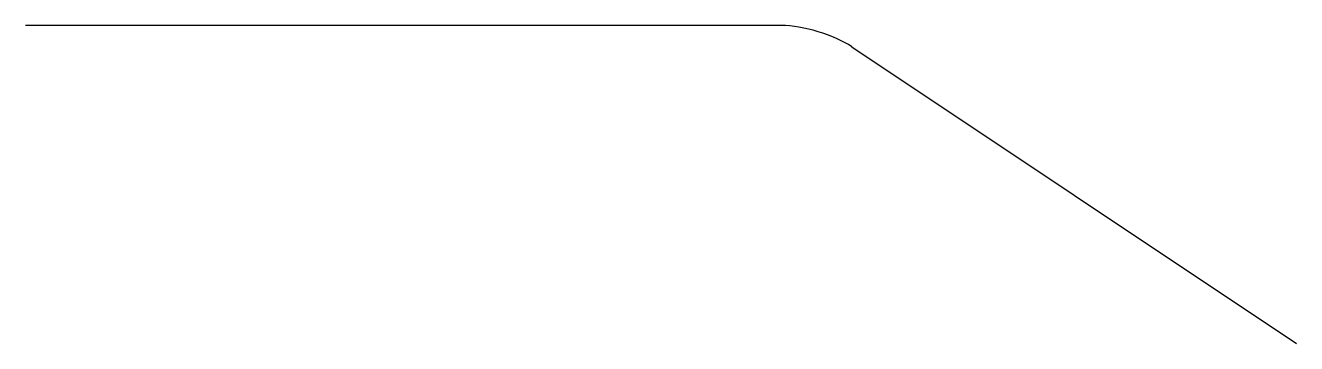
# Model space of a CAD drawing. Units: millimetres at full size, sheet at 1:100. Extents: x -15551 to 8939, y -3490 to 2633.
import ezdxf

# ---------------------------------------------------------------- set-up
doc = ezdxf.new("R2010")
doc.units = ezdxf.units.MM
doc.header["$LTSCALE"] = 100
doc.layers.add('0-0', color=7, linetype='Continuous')

msp = doc.modelspace()

# ---------------------------------------------------------------- linework, layer by layer
at = {"layer": '0-0'}
for p, q in [((-983.7, 2632.7), (-15551, 2632.7)), ((369.8, 2222.8), (8938.8, -3489.8))]:
    msp.add_line(p, q, dxfattribs=at)
msp.add_ellipse((-369, 2222.8), major_axis=(957.1, -289.8), ratio=0.302776, start_param=0.7853982, end_param=2.3561945, dxfattribs=at)

doc.saveas('drawing.dxf')
